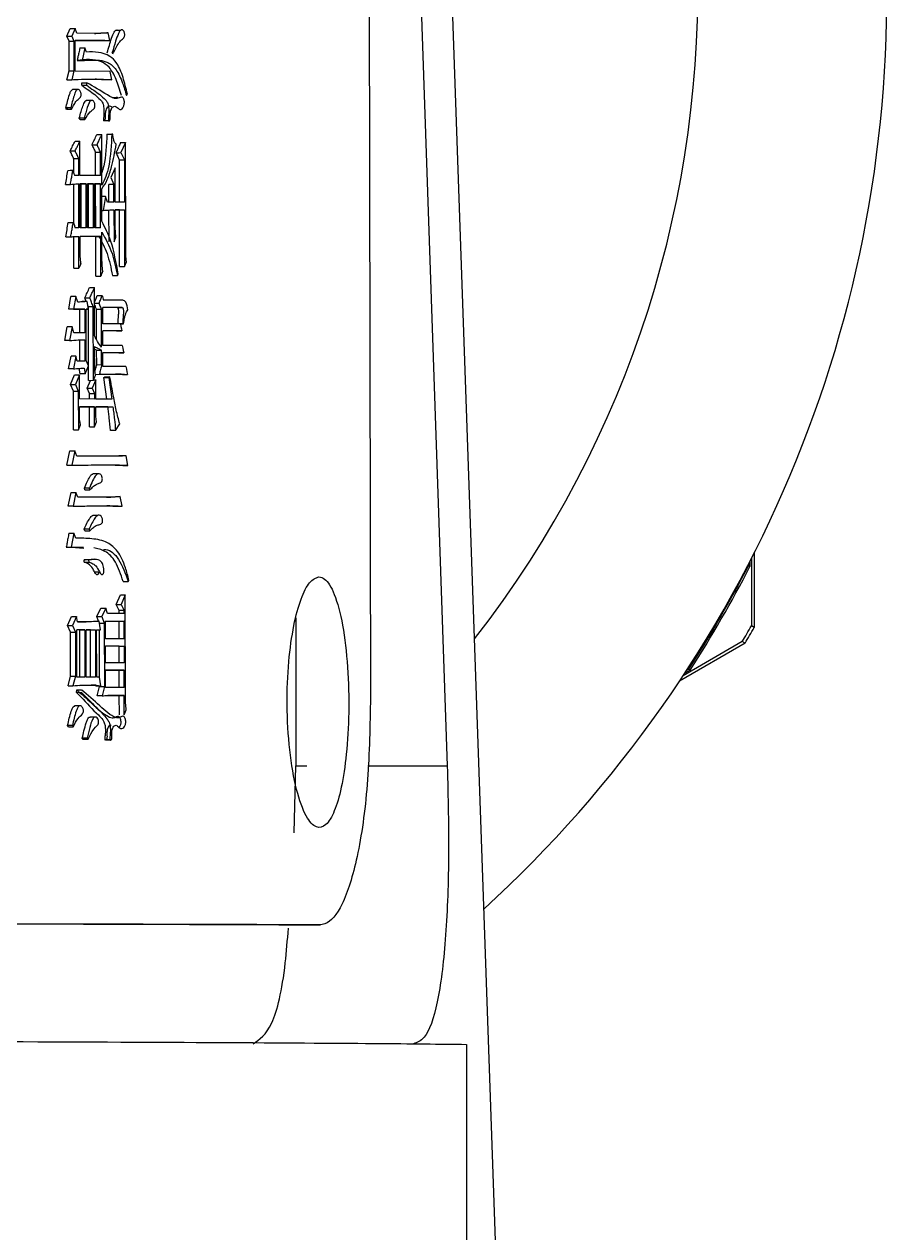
# Model space of a CAD drawing. Header units: millimetres. Extents: x 2312 to 3992, y 755 to 1943.
# Drawn here: x 2969.63 to 2985.12, y 926.36 to 948.06 of the extents above; entities that cross this region are included whole.
import ezdxf

# ---------------------------------------------------------------- set-up
doc = ezdxf.new("R2010")
doc.units = ezdxf.units.MM

msp = doc.modelspace()

# ---------------------------------------------------------------- linework, layer by layer
at = {"color": 7, "linetype": 'Continuous', "lineweight": 25}
for p, q in [((2978.146, 924.725), (2976.19, 980.725)), ((2975.784, 972.882), (2975.845, 935.882)), ((2975.959, 971.742), (2977.226, 934.742)), ((2970.395, 947.844), (2970.454, 947.984)), ((2970.432, 947.757), (2970.395, 947.844)), ((2970.543, 947.984), (2970.483, 947.844)), ((2970.483, 947.844), (2970.52, 947.757)), ((2970.57, 947.898), (2970.543, 947.984)), ((2970.959, 947.897), (2970.57, 947.898)), ((2971.163, 947.767), (2971.137, 947.908)), ((2971.356, 947.948), (2971.265, 947.948)), ((2970.433, 947.227), (2970.432, 947.757)), ((2970.52, 947.757), (2970.521, 947.227)), ((2970.543, 947.768), (2971.163, 947.767)), ((2970.544, 947.216), (2970.543, 947.768)), ((2971.074, 947.767), (2970.543, 947.768)), ((2970.716, 947.638), (2970.667, 947.411)), ((2970.748, 947.562), (2970.716, 947.638)), ((2971.074, 947.767), (2971.163, 947.767)), ((2970.578, 947.411), (2970.667, 947.411)), ((2970.392, 947.065), (2970.433, 947.227)), ((2970.433, 947.227), (2970.521, 947.227)), ((2970.521, 947.227), (2970.48, 947.065)), ((2971.173, 947.215), (2970.544, 947.216)), ((2971.2, 947.064), (2971.173, 947.215)), ((2970.66, 946.967), (2970.665, 947.01)), ((2970.66, 946.967), (2970.749, 946.967)), ((2970.665, 947.01), (2970.753, 947.011)), ((2970.749, 946.967), (2970.753, 947.011)), ((2970.585, 946.89), (2970.496, 946.89)), ((2971.463, 946.782), (2971.48, 946.804)), ((2970.463, 946.557), (2970.374, 946.557)), ((2970.388, 946.535), (2970.374, 946.556)), ((2970.409, 946.574), (2970.388, 946.535)), ((2970.388, 946.535), (2970.476, 946.535)), ((2970.832, 946.693), (2970.742, 946.693)), ((2970.705, 946.372), (2970.616, 946.372)), ((2970.63, 946.351), (2970.616, 946.372)), ((2970.63, 946.351), (2970.718, 946.351)), ((2971.139, 946.328), (2971.05, 946.328)), ((2971.068, 946.328), (2971.05, 946.328)), ((2971.157, 946.328), (2971.068, 946.328)), ((2971.139, 946.328), (2971.157, 946.328)), ((2970.629, 945.345), (2970.628, 945.961)), ((2970.846, 945.896), (2970.935, 945.896)), ((2971.021, 945.171), (2971.02, 946.08)), ((2971.112, 946.09), (2971.202, 946.09)), ((2971.219, 946.09), (2971.202, 946.09)), ((2971.447, 945.938), (2971.365, 945.755)), ((2971.45, 944.013), (2971.447, 945.938)), ((2970.453, 945.788), (2970.542, 945.789)), ((2970.909, 945.766), (2970.998, 945.766)), ((2970.91, 945.344), (2970.909, 945.766)), ((2970.999, 945.344), (2970.998, 945.766)), ((2971.365, 945.755), (2971.426, 945.625)), ((2970.518, 945.387), (2970.517, 945.648)), ((2970.606, 945.345), (2970.606, 945.648)), ((2971.26, 945.484), (2971.181, 945.311)), ((2971.261, 944.868), (2971.26, 945.484)), ((2971.338, 944.867), (2971.336, 945.624)), ((2971.426, 945.625), (2971.427, 944.867)), ((2970.606, 945.345), (2970.533, 945.345)), ((2970.999, 945.344), (2970.629, 945.345)), ((2971.181, 945.311), (2971.238, 945.182)), ((2970.367, 945.183), (2970.456, 945.183)), ((2970.519, 944.469), (2970.518, 945.19)), ((2970.608, 944.404), (2970.607, 945.194)), ((2970.738, 945.193), (2970.629, 945.193)), ((2970.631, 944.404), (2970.629, 945.193)), ((2970.65, 945.193), (2970.629, 945.193)), ((2970.65, 945.193), (2970.738, 945.193)), ((2970.651, 944.404), (2970.65, 945.193)), ((2970.74, 944.404), (2970.738, 945.193)), ((2970.869, 945.193), (2970.761, 945.193)), ((2970.762, 944.404), (2970.761, 945.193)), ((2970.78, 945.193), (2970.761, 945.193)), ((2970.78, 945.193), (2970.869, 945.193)), ((2970.782, 944.404), (2970.78, 945.193)), ((2970.871, 944.403), (2970.869, 945.193)), ((2970.999, 945.193), (2970.892, 945.193)), ((2970.893, 944.403), (2970.892, 945.193)), ((2970.91, 945.193), (2970.892, 945.193)), ((2970.91, 945.193), (2970.999, 945.193)), ((2970.911, 944.403), (2970.91, 945.193)), ((2971, 944.403), (2970.999, 945.193)), ((2971.022, 944.522), (2971.021, 945.106)), ((2971.238, 945.182), (2971.149, 945.181)), ((2971.15, 944.868), (2971.149, 945.181)), ((2971.239, 944.868), (2971.238, 945.182)), ((2971.088, 944.965), (2971.022, 944.965)), ((2971.088, 944.965), (2971.044, 944.717)), ((2971.124, 944.868), (2971.088, 944.965)), ((2971.239, 944.868), (2971.124, 944.868)), ((2971.427, 944.867), (2971.261, 944.868)), ((2971.022, 944.717), (2971.044, 944.717)), ((2971.151, 944.154), (2971.15, 944.727)), ((2971.239, 944.727), (2971.24, 944.154)), ((2971.261, 944.727), (2971.427, 944.727)), ((2971.262, 944.457), (2971.261, 944.727)), ((2971.338, 944.727), (2971.261, 944.727)), ((2971.338, 944.727), (2971.427, 944.727)), ((2971.339, 943.71), (2971.338, 944.727)), ((2971.427, 944.727), (2971.429, 943.71)), ((2970.608, 944.404), (2970.544, 944.404)), ((2970.74, 944.404), (2970.631, 944.404)), ((2970.871, 944.403), (2970.762, 944.404)), ((2971, 944.403), (2970.893, 944.403)), ((2970.521, 943.679), (2970.52, 944.248)), ((2970.609, 943.679), (2970.608, 944.252)), ((2971.001, 944.252), (2970.631, 944.252)), ((2970.632, 943.982), (2970.631, 944.252)), ((2970.912, 944.251), (2970.631, 944.252)), ((2970.912, 944.251), (2971.001, 944.252)), ((2970.913, 943.538), (2970.912, 944.251)), ((2971.002, 943.538), (2971.001, 944.252)), ((2971.024, 943.841), (2971.023, 944.327)), ((2971.24, 944.154), (2971.275, 944.24)), ((2971.339, 943.71), (2971.429, 943.71)), ((2971.429, 943.71), (2971.464, 943.796)), ((2970.521, 943.679), (2970.609, 943.679)), ((2970.913, 943.538), (2971.002, 943.538)), ((2970.892, 942.467), (2970.89, 943.332)), ((2970.426, 942.943), (2970.467, 943.171)), ((2970.555, 943.171), (2970.515, 942.944)), ((2970.592, 943.073), (2970.555, 943.171)), ((2970.756, 943.084), (2970.667, 943.084)), ((2970.716, 943.148), (2970.805, 943.149)), ((2970.742, 943.084), (2970.716, 943.148)), ((2970.783, 942.943), (2970.756, 943.084)), ((2971.4, 943.104), (2971.052, 943.105)), ((2970.515, 942.944), (2970.426, 942.943)), ((2970.626, 942.943), (2970.426, 942.943)), ((2970.515, 942.944), (2970.715, 942.943)), ((2970.715, 942.943), (2970.626, 942.943)), ((2970.627, 942.521), (2970.626, 942.943)), ((2970.715, 942.943), (2970.716, 942.521)), ((2970.738, 942.943), (2970.783, 942.943)), ((2970.739, 942.024), (2970.738, 942.943)), ((2970.783, 942.943), (2970.738, 942.943)), ((2970.78, 942.986), (2970.77, 943.012)), ((2970.868, 942.986), (2970.78, 942.986)), ((2970.78, 942.96), (2970.78, 942.986)), ((2970.782, 941.666), (2970.78, 942.943)), ((2970.871, 941.667), (2970.868, 942.986)), ((2970.891, 943.051), (2970.971, 943.051)), ((2970.928, 942.394), (2970.927, 942.943)), ((2971.017, 942.261), (2971.016, 942.943)), ((2971.387, 942.975), (2971.038, 942.975)), ((2971.039, 942.683), (2971.038, 942.975)), ((2971.297, 942.974), (2971.038, 942.975)), ((2970.354, 942.381), (2970.399, 942.63)), ((2970.488, 942.63), (2970.442, 942.381)), ((2970.52, 942.522), (2970.488, 942.63)), ((2971.357, 942.683), (2971.039, 942.683)), ((2971.396, 942.682), (2971.357, 942.682)), ((2971.357, 942.682), (2971.413, 942.682)), ((2971.396, 942.682), (2971.413, 942.682)), ((2970.716, 942.521), (2970.52, 942.522)), ((2971.379, 942.553), (2971.039, 942.553)), ((2971.04, 942.294), (2971.039, 942.553)), ((2971.289, 942.552), (2971.039, 942.553)), ((2971.289, 942.552), (2971.379, 942.553)), ((2970.442, 942.381), (2970.354, 942.381)), ((2970.628, 942.013), (2970.627, 942.391)), ((2970.716, 942.392), (2970.717, 942.013)), ((2970.893, 941.85), (2970.892, 942.272)), ((2970.928, 942.207), (2970.892, 942.226)), ((2970.928, 942.207), (2971.017, 942.207)), ((2970.929, 941.947), (2970.928, 942.207)), ((2971.018, 941.948), (2971.017, 942.207)), ((2971.388, 942.293), (2971.04, 942.294)), ((2970.423, 941.873), (2970.469, 942.1)), ((2970.557, 942.1), (2970.512, 941.873)), ((2970.576, 942.013), (2970.557, 942.1)), ((2970.717, 942.013), (2970.576, 942.013)), ((2970.78, 941.926), (2970.739, 942.024)), ((2971.414, 942.163), (2971.04, 942.164)), ((2971.04, 941.915), (2971.04, 942.164)), ((2971.325, 942.163), (2971.04, 942.163)), ((2971.325, 942.163), (2971.414, 942.163)), ((2970.512, 941.873), (2970.423, 941.873)), ((2970.46, 941.591), (2970.533, 941.764)), ((2970.622, 941.764), (2970.549, 941.591)), ((2970.633, 941.786), (2970.615, 941.883)), ((2970.622, 941.332), (2970.622, 941.764)), ((2970.703, 941.883), (2970.722, 941.786)), ((2970.722, 941.786), (2970.78, 941.926)), ((2970.903, 941.774), (2970.978, 941.775)), ((2970.929, 941.947), (2971.018, 941.948)), ((2971.454, 941.914), (2971.04, 941.915)), ((2971.099, 941.778), (2971.268, 941.777)), ((2971.39, 941.773), (2971.48, 941.774)), ((2970.511, 941.472), (2970.46, 941.591)), ((2970.549, 941.591), (2970.599, 941.472)), ((2970.76, 941.526), (2970.818, 941.666)), ((2970.782, 941.666), (2970.871, 941.667)), ((2970.911, 941.677), (2970.848, 941.526)), ((2970.875, 941.677), (2970.911, 941.677)), ((2970.912, 941.331), (2970.911, 941.677)), ((2971.058, 941.72), (2971.076, 941.731)), ((2971.058, 941.72), (2971.147, 941.72)), ((2971.111, 941.33), (2971.058, 941.72)), ((2971.076, 941.731), (2971.165, 941.731)), ((2971.165, 941.731), (2971.147, 941.72)), ((2971.147, 941.72), (2971.201, 941.331)), ((2970.512, 940.78), (2970.511, 941.472)), ((2970.599, 941.472), (2970.6, 940.78)), ((2970.889, 941.331), (2970.622, 941.332)), ((2970.8, 941.428), (2970.76, 941.526)), ((2970.8, 941.331), (2970.8, 941.428)), ((2970.848, 941.526), (2970.889, 941.429)), ((2970.889, 941.429), (2970.889, 941.331)), ((2971.201, 941.331), (2970.912, 941.331)), ((2970.623, 941.191), (2970.889, 941.191)), ((2970.623, 940.964), (2970.623, 941.191)), ((2970.801, 941.19), (2970.623, 941.191)), ((2970.889, 941.191), (2970.801, 941.19)), ((2970.801, 940.833), (2970.801, 941.19)), ((2970.89, 940.834), (2970.889, 941.191)), ((2970.912, 941.191), (2971.219, 941.19)), ((2970.912, 941.017), (2970.912, 941.191)), ((2971.129, 941.19), (2970.912, 941.19)), ((2971.129, 941.19), (2971.219, 941.19)), ((2970.89, 940.834), (2970.926, 940.92)), ((2971.268, 940.768), (2971.342, 940.886)), ((2970.512, 940.78), (2970.6, 940.78)), ((2970.6, 940.78), (2970.637, 940.867)), ((2970.801, 940.833), (2970.89, 940.834)), ((2971.268, 940.768), (2971.178, 940.768)), ((2970.394, 940.142), (2970.449, 940.401)), ((2970.537, 940.402), (2970.483, 940.142)), ((2970.574, 940.304), (2970.537, 940.402)), ((2971.277, 940.303), (2970.574, 940.304)), ((2971.461, 940.313), (2971.371, 940.313)), ((2971.487, 940.14), (2971.461, 940.313)), ((2971.398, 940.14), (2971.487, 940.14)), ((2970.95, 939.986), (2970.86, 939.985)), ((2970.418, 939.406), (2970.468, 939.655)), ((2970.557, 939.655), (2970.507, 939.406)), ((2970.593, 939.569), (2970.557, 939.655)), ((2970.797, 939.73), (2970.709, 939.73)), ((2970.718, 939.698), (2970.709, 939.73)), ((2970.718, 939.698), (2970.806, 939.698)), ((2970.806, 939.698), (2970.797, 939.73)), ((2970.507, 939.406), (2970.418, 939.406)), ((2971.177, 939.567), (2970.593, 939.569)), ((2971.294, 939.405), (2971.384, 939.405)), ((2971.384, 939.405), (2971.353, 939.578)), ((2970.951, 939.242), (2970.861, 939.242)), ((2970.794, 938.995), (2970.705, 938.995)), ((2970.719, 938.962), (2970.705, 938.995)), ((2970.517, 938.92), (2970.471, 938.671)), ((2970.554, 938.833), (2970.517, 938.92)), ((2970.383, 938.671), (2970.471, 938.671)), ((2970.695, 938.662), (2970.383, 938.671)), ((2970.471, 938.671), (2970.701, 938.655)), ((2982.738, 938.564), (2982.738, 937.228)), ((2970.702, 938.4), (2970.702, 938.443)), ((2970.79, 938.443), (2970.702, 938.443)), ((2970.702, 938.4), (2970.791, 938.4)), ((2970.791, 938.4), (2970.79, 938.443)), ((2970.85, 938.45), (2970.829, 938.45)), ((2970.919, 938.45), (2970.879, 938.45)), ((2982.637, 938.367), (2982.637, 938.338)), ((2982.662, 938.323), (2982.637, 938.338)), ((2982.662, 938.416), (2982.662, 938.323)), ((2982.687, 938.465), (2982.687, 937.258)), ((2970.891, 938.226), (2970.981, 938.226)), ((2971.495, 938.052), (2971.508, 938.074)), ((2971.405, 938.052), (2971.495, 938.052)), ((2971.28, 937.641), (2971.354, 937.814)), ((2971.332, 937.533), (2971.28, 937.641)), ((2971.443, 937.815), (2971.369, 937.642)), ((2971.369, 937.642), (2971.422, 937.533)), ((2971.446, 935.965), (2971.443, 937.815)), ((2970.404, 937.264), (2970.477, 937.427)), ((2970.565, 937.427), (2970.492, 937.265)), ((2970.583, 937.329), (2970.565, 937.427)), ((2970.932, 937.426), (2971.003, 937.577)), ((2970.964, 937.339), (2970.932, 937.426)), ((2971.092, 937.577), (2971.021, 937.426)), ((2971.021, 937.426), (2971.066, 937.307)), ((2971.123, 937.48), (2971.092, 937.577)), ((2971.422, 937.479), (2971.123, 937.48)), ((2971.422, 937.533), (2971.332, 937.533)), ((2971.333, 937.479), (2971.332, 937.533)), ((2971.422, 937.479), (2971.422, 937.533)), ((2970.459, 937.145), (2970.404, 937.264)), ((2970.492, 937.265), (2970.547, 937.146)), ((2970.995, 937.188), (2970.972, 937.34)), ((2971.066, 937.307), (2971.068, 936.171)), ((2971.088, 937.339), (2971.422, 937.339)), ((2971.088, 937.026), (2971.088, 937.339)), ((2971.333, 937.338), (2971.088, 937.339)), ((2971.422, 937.339), (2971.333, 937.338)), ((2971.333, 937.025), (2971.333, 937.338)), ((2971.423, 937.025), (2971.422, 937.339)), ((2974.508, 937.399), (2974.508, 934.741)), ((2982.738, 937.228), (2982.687, 937.258)), ((2970.46, 936.356), (2970.459, 937.145)), ((2970.547, 937.146), (2970.549, 936.356)), ((2970.716, 937.189), (2970.57, 937.189)), ((2970.571, 936.334), (2970.57, 937.189)), ((2970.627, 937.188), (2970.57, 937.188)), ((2970.627, 937.188), (2970.716, 937.189)), ((2970.628, 936.334), (2970.627, 937.188)), ((2970.716, 937.189), (2970.717, 936.334)), ((2970.738, 937.189), (2970.905, 937.188)), ((2970.74, 936.334), (2970.738, 937.189)), ((2970.816, 937.188), (2970.738, 937.188)), ((2970.816, 937.188), (2970.905, 937.188)), ((2970.818, 936.333), (2970.816, 937.188)), ((2970.905, 937.188), (2970.907, 936.334)), ((2970.928, 937.188), (2970.995, 937.188)), ((2970.929, 936.334), (2970.928, 937.188)), ((2970.928, 937.188), (2970.995, 937.188)), ((2970.978, 936.333), (2970.977, 937.188)), ((2971.423, 937.025), (2971.088, 937.026)), ((2971.089, 936.896), (2971.423, 936.895)), ((2971.089, 936.593), (2971.089, 936.896)), ((2971.334, 936.895), (2971.089, 936.895)), ((2971.334, 936.895), (2971.423, 936.895)), ((2971.334, 936.592), (2971.334, 936.895)), ((2971.423, 936.895), (2971.424, 936.592)), ((2982.574, 936.944), (2981.396, 936.264)), ((2982.523, 936.974), (2981.46, 936.36)), ((2982.574, 936.944), (2982.523, 936.974)), ((2971.424, 936.592), (2971.089, 936.593)), ((2970.415, 936.183), (2970.46, 936.356)), ((2970.46, 936.356), (2970.549, 936.356)), ((2970.549, 936.356), (2970.503, 936.183)), ((2970.717, 936.334), (2970.571, 936.334)), ((2970.907, 936.334), (2970.74, 936.334)), ((2970.978, 936.334), (2970.929, 936.334)), ((2971.005, 936.182), (2970.978, 936.334)), ((2971.089, 936.463), (2971.424, 936.462)), ((2971.09, 936.149), (2971.089, 936.463)), ((2971.334, 936.462), (2971.089, 936.463)), ((2971.424, 936.462), (2971.334, 936.462)), ((2971.335, 936.149), (2971.334, 936.462)), ((2971.424, 936.149), (2971.424, 936.462)), ((2981.589, 936.464), (2981.491, 936.408)), ((2981.564, 936.479), (2981.522, 936.455)), ((2981.589, 936.464), (2981.564, 936.479)), ((2970.92, 936.193), (2970.831, 936.193)), ((2970.916, 936.182), (2971.005, 936.182)), ((2970.92, 936.193), (2971.005, 936.182)), ((2970.939, 935.998), (2970.979, 936.171)), ((2970.979, 936.171), (2970.979, 936.182)), ((2970.979, 936.171), (2971.068, 936.171)), ((2971.068, 936.171), (2971.028, 935.998)), ((2971.424, 936.149), (2971.09, 936.149)), ((2970.565, 936.063), (2970.57, 936.107)), ((2970.565, 936.063), (2970.654, 936.064)), ((2970.57, 936.107), (2970.658, 936.107)), ((2971.028, 935.998), (2970.939, 935.998)), ((2971.335, 936.008), (2971.127, 936.008)), ((2971.135, 936.009), (2971.425, 936.008)), ((2971.425, 936.008), (2971.335, 936.008)), ((2971.336, 935.662), (2971.335, 936.008)), ((2971.425, 935.662), (2971.425, 936.008)), ((2970.621, 935.82), (2970.532, 935.82)), ((2971.425, 935.662), (2971.46, 935.748)), ((2970.495, 935.469), (2970.407, 935.469)), ((2970.42, 935.447), (2970.407, 935.469)), ((2970.899, 935.62), (2970.809, 935.62)), ((2970.42, 935.447), (2970.509, 935.447)), ((2970.76, 935.241), (2970.671, 935.241)), ((2970.685, 935.219), (2970.671, 935.241)), ((2970.685, 935.22), (2970.773, 935.22)), ((2971.167, 935.208), (2971.078, 935.208)), ((2971.095, 935.208), (2971.185, 935.208)), ((2974.478, 933.542), (2974.508, 934.741)), ((2974.508, 934.741), (2974.703, 934.741)), ((2975.8, 934.742), (2977.226, 934.742)), ((2974.271, 931.885), (2974.945, 931.887)), ((2977.572, 929.742), (2977.572, 924.742))]:
    msp.add_line(p, q, dxfattribs=at)
at = {"color": 7, "linetype": 'Continuous', "lineweight": 25, "flags": 128}
for points in [[(2970.395, 947.844), (2970.445, 947.844), (2970.483, 947.844)], [(2970.454, 947.984), (2970.504, 947.984), (2970.543, 947.984)], [(2971.047, 947.907), (2971.097, 947.908), (2971.137, 947.908)], [(2970.432, 947.757), (2970.481, 947.757), (2970.52, 947.757)], [(2970.628, 947.638), (2970.677, 947.638), (2970.716, 947.638)], [(2971.221, 947.529), (2971.215, 947.54), (2971.208, 947.551)], [(2970.392, 947.065), (2970.441, 947.065), (2970.48, 947.065)], [(2971.2, 947.064), (2971.15, 947.064), (2971.111, 947.064)], [(2970.476, 946.535), (2970.47, 946.546), (2970.463, 946.557)], [(2970.718, 946.351), (2970.712, 946.362), (2970.705, 946.372)], [(2970.54, 945.961), (2970.589, 945.961), (2970.628, 945.961)], [(2970.931, 946.08), (2970.981, 946.08), (2971.02, 946.08)], [(2971.357, 945.938), (2971.408, 945.938), (2971.447, 945.938)], [(2971.275, 945.754), (2971.325, 945.754), (2971.365, 945.755)], [(2970.517, 945.648), (2970.567, 945.648), (2970.606, 945.648)], [(2971.336, 945.624), (2971.386, 945.625), (2971.426, 945.625)], [(2970.501, 945.432), (2970.452, 945.432), (2970.413, 945.431)], [(2970.419, 944.501), (2970.468, 944.501), (2970.507, 944.501)], [(2970.374, 944.242), (2970.423, 944.242), (2970.462, 944.242)], [(2971.213, 943.548), (2971.246, 943.548), (2971.274, 943.548), (2971.303, 943.548)], [(2971.303, 943.548), (2971.309, 943.559), (2971.316, 943.57)], [(2970.801, 943.332), (2970.851, 943.332), (2970.89, 943.332)], [(2970.555, 943.171), (2970.506, 943.171), (2970.467, 943.171)], [(2970.94, 943.191), (2970.99, 943.191), (2971.029, 943.192)], [(2971.029, 943.192), (2971.035, 943.17), (2971.04, 943.148), (2971.046, 943.127), (2971.052, 943.105)], [(2970.927, 942.943), (2970.977, 942.943), (2971.016, 942.943)], [(2971.297, 942.974), (2971.342, 942.974), (2971.387, 942.975)], [(2970.488, 942.63), (2970.438, 942.63), (2970.399, 942.63)], [(2971.357, 942.683), (2971.365, 942.636), (2971.372, 942.594), (2971.379, 942.553)], [(2971.388, 942.293), (2971.397, 942.247), (2971.406, 942.205), (2971.414, 942.163)], [(2970.557, 942.1), (2970.508, 942.1), (2970.469, 942.1)], [(2970.533, 941.764), (2970.583, 941.764), (2970.622, 941.764)], [(2970.722, 941.786), (2970.672, 941.786), (2970.633, 941.786)], [(2970.906, 941.753), (2970.9, 941.802), (2970.893, 941.85)], [(2971.454, 941.914), (2971.462, 941.868), (2971.471, 941.821), (2971.48, 941.774)], [(2970.46, 941.591), (2970.51, 941.591), (2970.549, 941.591)], [(2970.511, 941.472), (2970.56, 941.472), (2970.599, 941.472)], [(2970.76, 941.526), (2970.809, 941.526), (2970.848, 941.526)], [(2970.8, 941.428), (2970.85, 941.428), (2970.889, 941.429)], [(2970.637, 940.867), (2970.63, 940.915), (2970.623, 940.964)], [(2970.926, 940.92), (2970.919, 940.969), (2970.912, 941.017)], [(2970.449, 940.401), (2970.498, 940.401), (2970.537, 940.402)], [(2970.394, 940.142), (2970.444, 940.142), (2970.483, 940.142)], [(2970.468, 939.655), (2970.518, 939.655), (2970.557, 939.655)], [(2971.264, 939.578), (2971.314, 939.578), (2971.353, 939.578)], [(2970.719, 938.962), (2970.758, 938.962), (2970.783, 938.962), (2970.808, 938.962)], [(2970.808, 938.962), (2970.804, 938.971), (2970.799, 938.983), (2970.794, 938.995)], [(2970.428, 938.919), (2970.478, 938.92), (2970.517, 938.92)], [(2971.28, 937.641), (2971.33, 937.642), (2971.369, 937.642)], [(2971.354, 937.814), (2971.404, 937.814), (2971.443, 937.815)], [(2970.477, 937.427), (2970.526, 937.427), (2970.565, 937.427)], [(2970.932, 937.426), (2970.982, 937.426), (2971.021, 937.426)], [(2971.003, 937.577), (2971.053, 937.577), (2971.092, 937.577)], [(2970.404, 937.264), (2970.453, 937.265), (2970.492, 937.265)], [(2970.883, 937.339), (2970.933, 937.339), (2970.972, 937.34)], [(2970.977, 937.307), (2971.027, 937.307), (2971.066, 937.307)], [(2970.459, 937.145), (2970.508, 937.145), (2970.547, 937.146)], [(2970.415, 936.183), (2970.464, 936.183), (2970.503, 936.183)], [(2970.509, 935.447), (2970.505, 935.453), (2970.5, 935.461), (2970.495, 935.469)], [(2970.773, 935.22), (2970.766, 935.231), (2970.76, 935.241)]]:
    msp.add_lwpolyline(points, dxfattribs=at)
at = {"color": 7, "linetype": 'Continuous', "lineweight": 25}
for centre, radius, start, end in [((2962.95, 948.562), 22.17, 312.3514, 51.6483), ((2962.722, 948.698), 19.004, 322.0923, 41.9074), ((2962.637, 948.646), 22.5, 327.2661, 332.7339), ((2962.662, 948.631), 22.5, 327.2661, 332.7339), ((2962.687, 948.616), 23, 329.5918, 330.4081), ((2962.737, 948.586), 23, 329.5918, 330.4081)]:
    msp.add_arc(centre, radius, start, end, dxfattribs=at)
for points, knots in [([(2970.89, 947.897), (2970.898, 947.897), (2970.922, 947.898), (2970.975, 947.9), (2971.019, 947.904), (2971.047, 947.907)], [0, 0, 0, 0, 0.16291, 0.451675, 1, 1, 1, 1]), ([(2971.137, 947.908), (2971.121, 947.906), (2971.091, 947.903), (2971.032, 947.898), (2970.988, 947.898), (2970.959, 947.897)], [0, 0, 0, 0, 0.2587287, 0.5174633, 1, 1, 1, 1]), ([(2971.119, 947.55), (2971.131, 947.593), (2971.169, 947.722), (2971.212, 947.876), (2971.267, 947.953), (2971.293, 947.963), (2971.309, 947.953), (2971.316, 947.948)], [0, 0, 0, 0, 0.242507, 0.729713, 0.826836, 0.924876, 1, 1, 1, 1]), ([(2971.221, 947.529), (2971.238, 947.564), (2971.288, 947.671), (2971.358, 947.772), (2971.418, 947.815), (2971.43, 947.845), (2971.433, 947.863), (2971.432, 947.884), (2971.429, 947.907), (2971.421, 947.93), (2971.408, 947.949), (2971.391, 947.96), (2971.369, 947.96), (2971.343, 947.94), (2971.308, 947.872), (2971.262, 947.738), (2971.228, 947.619), (2971.208, 947.551)], [0, 0, 0, 0, 0.115426, 0.348555, 0.412099, 0.425321, 0.438687, 0.453029, 0.472544, 0.492548, 0.515348, 0.548273, 0.582424, 0.623383, 0.682551, 0.816351, 1, 1, 1, 1]), ([(2970.628, 947.638), (2970.621, 947.608), (2970.609, 947.555), (2970.593, 947.479), (2970.583, 947.434), (2970.578, 947.411)], [0, 0, 0, 0, 0.397906, 0.698986, 1, 1, 1, 1]), ([(2971.373, 946.782), (2971.344, 946.881), (2971.285, 947.081), (2971.161, 947.303), (2970.921, 947.448), (2970.725, 947.427), (2970.578, 947.411)], [0, 0, 0, 0, 0.179295, 0.360836, 0.520025, 1, 1, 1, 1]), ([(2970.667, 947.411), (2970.721, 947.413), (2970.877, 947.418), (2971.086, 947.422), (2971.283, 947.265), (2971.389, 947.031), (2971.441, 946.858), (2971.463, 946.782)], [0, 0, 0, 0, 0.178225, 0.509524, 0.685628, 0.86265, 1, 1, 1, 1]), ([(2971.48, 946.804), (2971.456, 946.906), (2971.407, 947.112), (2971.304, 947.372), (2971.08, 947.57), (2970.89, 947.566), (2970.748, 947.562)], [0, 0, 0, 0, 0.180959, 0.363242, 0.524232, 1, 1, 1, 1]), ([(2970.48, 947.065), (2970.52, 947.067), (2970.639, 947.073), (2970.881, 947.079), (2971.079, 947.069), (2971.2, 947.064)], [0, 0, 0, 0, 0.1629699, 0.4889248, 1, 1, 1, 1]), ([(2970.66, 946.967), (2970.703, 946.936), (2970.816, 946.854), (2970.941, 946.767), (2971.026, 946.671), (2971.046, 946.625), (2971.057, 946.565), (2971.058, 946.463), (2971.053, 946.381), (2971.05, 946.328)], [0, 0, 0, 0, 0.239282, 0.640539, 0.710549, 0.75276, 0.795241, 0.867233, 1, 1, 1, 1]), ([(2970.749, 946.967), (2970.791, 946.936), (2970.906, 946.853), (2971.033, 946.767), (2971.118, 946.667), (2971.137, 946.618), (2971.148, 946.547), (2971.145, 946.449), (2971.141, 946.369), (2971.139, 946.328)], [0, 0, 0, 0, 0.239125, 0.645779, 0.717633, 0.759609, 0.801685, 0.898672, 1, 1, 1, 1]), ([(2971.157, 946.328), (2971.158, 946.329), (2971.161, 946.33), (2971.164, 946.336), (2971.168, 946.349), (2971.17, 946.37), (2971.171, 946.416), (2971.172, 946.471), (2971.185, 946.527), (2971.202, 946.561), (2971.226, 946.584), (2971.26, 946.592), (2971.298, 946.571), (2971.329, 946.538), (2971.356, 946.524), (2971.379, 946.532), (2971.4, 946.56), (2971.417, 946.596), (2971.425, 946.637), (2971.427, 946.668), (2971.423, 946.697), (2971.416, 946.72), (2971.405, 946.738), (2971.39, 946.751), (2971.352, 946.753), (2971.263, 946.7), (2971.054, 946.838), (2970.876, 946.94), (2970.753, 947.011)], [0, 0, 0, 0, 0.003563, 0.007141, 0.011667, 0.022281, 0.03379, 0.068952, 0.089643, 0.110397, 0.130498, 0.162022, 0.201668, 0.236438, 0.259111, 0.277, 0.29888, 0.327265, 0.340596, 0.354041, 0.36589, 0.376926, 0.38899, 0.402934, 0.419058, 0.496673, 0.653151, 1, 1, 1, 1]), ([(2971.111, 947.064), (2971.071, 947.066), (2971.002, 947.07), (2970.933, 947.072), (2970.904, 947.073)], [0, 0, 0, 0, 0.584485, 1, 1, 1, 1]), ([(2970.374, 946.557), (2970.384, 946.595), (2970.404, 946.678), (2970.432, 946.777), (2970.458, 946.848), (2970.477, 946.88), (2970.491, 946.886), (2970.496, 946.889)], [0, 0, 0, 0, 0.300276, 0.642753, 0.799991, 0.914438, 1, 1, 1, 1]), ([(2970.476, 946.535), (2970.492, 946.564), (2970.52, 946.62), (2970.568, 946.689), (2970.608, 946.724), (2970.634, 946.745), (2970.643, 946.761), (2970.648, 946.778), (2970.65, 946.797), (2970.649, 946.817), (2970.644, 946.84), (2970.632, 946.864), (2970.615, 946.883), (2970.594, 946.894), (2970.574, 946.887), (2970.546, 946.854), (2970.52, 946.774), (2970.49, 946.67), (2970.472, 946.595), (2970.463, 946.557)], [0, 0, 0, 0, 0.120486, 0.230167, 0.339822, 0.3746, 0.39298, 0.411575, 0.427591, 0.446557, 0.467304, 0.493911, 0.54294, 0.579845, 0.617018, 0.661528, 0.765545, 0.882402, 1, 1, 1, 1]), ([(2971.205, 946.747), (2971.228, 946.746), (2971.258, 946.743), (2971.294, 946.753), (2971.309, 946.746), (2971.314, 946.737), (2971.315, 946.735)], [0, 0, 0, 0, 0.603848, 0.812397, 0.970324, 1, 1, 1, 1]), ([(2970.616, 946.372), (2970.627, 946.413), (2970.647, 946.489), (2970.68, 946.593), (2970.709, 946.667), (2970.734, 946.692), (2970.742, 946.692), (2970.743, 946.692)], [0, 0, 0, 0, 0.325739, 0.60211, 0.880028, 0.992959, 1, 1, 1, 1]), ([(2970.718, 946.351), (2970.749, 946.402), (2970.795, 946.479), (2970.855, 946.522), (2970.881, 946.545), (2970.892, 946.563), (2970.897, 946.584), (2970.898, 946.606), (2970.897, 946.629), (2970.891, 946.652), (2970.878, 946.675), (2970.857, 946.694), (2970.833, 946.696), (2970.81, 946.681), (2970.772, 946.614), (2970.739, 946.503), (2970.714, 946.406), (2970.705, 946.372)], [0, 0, 0, 0, 0.226354, 0.339207, 0.374159, 0.395068, 0.416135, 0.435555, 0.456987, 0.476773, 0.506217, 0.555773, 0.604136, 0.646938, 0.693733, 0.894301, 1, 1, 1, 1]), ([(2971.202, 946.569), (2971.196, 946.575), (2971.179, 946.589), (2971.149, 946.589), (2971.12, 946.572), (2971.099, 946.536), (2971.086, 946.489), (2971.082, 946.44), (2971.082, 946.399), (2971.081, 946.372), (2971.079, 946.353), (2971.076, 946.34), (2971.073, 946.332), (2971.07, 946.329), (2971.068, 946.328), (2971.068, 946.328)], [0, 0, 0, 0, 0.099591, 0.255685, 0.412771, 0.517211, 0.621797, 0.755091, 0.830744, 0.880027, 0.930492, 0.953262, 0.972593, 0.992041, 1, 1, 1, 1]), ([(2970.453, 945.788), (2970.468, 945.817), (2970.497, 945.875), (2970.525, 945.932), (2970.54, 945.961)], [0, 0, 0, 0, 0.5, 1, 1, 1, 1]), ([(2970.542, 945.789), (2970.553, 945.811), (2970.573, 945.851), (2970.602, 945.909), (2970.619, 945.944), (2970.628, 945.961)], [0, 0, 0, 0, 0.393554, 0.696777, 1, 1, 1, 1]), ([(2970.846, 945.896), (2970.86, 945.926), (2970.889, 945.988), (2970.917, 946.049), (2970.931, 946.08)], [0, 0, 0, 0, 0.5, 1, 1, 1, 1]), ([(2970.909, 945.766), (2970.899, 945.788), (2970.878, 945.831), (2970.857, 945.874), (2970.846, 945.896)], [0, 0, 0, 0, 0.5, 1, 1, 1, 1]), ([(2970.935, 945.896), (2970.946, 945.919), (2970.966, 945.962), (2970.994, 946.023), (2971.011, 946.061), (2971.02, 946.08)], [0, 0, 0, 0, 0.382288, 0.691144, 1, 1, 1, 1]), ([(2970.998, 945.766), (2970.993, 945.778), (2970.981, 945.801), (2970.961, 945.844), (2970.945, 945.876), (2970.935, 945.896)], [0, 0, 0, 0, 0.264853, 0.529705, 1, 1, 1, 1]), ([(2971.202, 946.09), (2971.191, 945.894), (2971.176, 945.622), (2971.097, 945.318), (2971.046, 945.22), (2971.021, 945.171)], [0, 0, 0, 0, 0.568218, 0.786771, 1, 1, 1, 1]), ([(2971.112, 946.09), (2971.104, 945.89), (2971.093, 945.639), (2971.033, 945.432), (2971.021, 945.39)], [0, 0, 0, 0, 0.796972, 1, 1, 1, 1]), ([(2971.021, 945.106), (2971.056, 945.158), (2971.126, 945.262), (2971.212, 945.544), (2971.255, 945.768), (2971.281, 945.906)], [0, 0, 0, 0, 0.271719, 0.55196, 1, 1, 1, 1]), ([(2971.281, 945.906), (2971.272, 945.914), (2971.253, 945.93), (2971.228, 945.994), (2971.223, 946.054), (2971.219, 946.09)], [0, 0, 0, 0, 0.268716, 0.54683, 1, 1, 1, 1]), ([(2971.357, 945.938), (2971.347, 945.915), (2971.328, 945.872), (2971.301, 945.811), (2971.284, 945.773), (2971.275, 945.754)], [0, 0, 0, 0, 0.3825392, 0.6912694, 1, 1, 1, 1]), ([(2970.517, 945.648), (2970.507, 945.671), (2970.485, 945.718), (2970.464, 945.765), (2970.453, 945.788)], [0, 0, 0, 0, 0.5, 1, 1, 1, 1]), ([(2970.606, 945.648), (2970.601, 945.66), (2970.59, 945.684), (2970.568, 945.731), (2970.552, 945.766), (2970.542, 945.789)], [0, 0, 0, 0, 0.254609, 0.509219, 1, 1, 1, 1]), ([(2971.275, 945.754), (2971.28, 945.743), (2971.291, 945.72), (2971.312, 945.677), (2971.327, 945.645), (2971.336, 945.624)], [0, 0, 0, 0, 0.265034, 0.530069, 1, 1, 1, 1]), ([(2970.367, 945.183), (2970.375, 945.224), (2970.39, 945.307), (2970.405, 945.39), (2970.413, 945.431)], [0, 0, 0, 0, 0.5000005, 1, 1, 1, 1]), ([(2970.456, 945.183), (2970.461, 945.214), (2970.472, 945.271), (2970.487, 945.354), (2970.496, 945.406), (2970.501, 945.432)], [0, 0, 0, 0, 0.374011, 0.687005, 1, 1, 1, 1]), ([(2970.501, 945.432), (2970.504, 945.424), (2970.509, 945.41), (2970.517, 945.388), (2970.525, 945.367), (2970.531, 945.352), (2970.533, 945.345)], [0, 0, 0, 0, 0.25, 0.5, 0.75, 1, 1, 1, 1]), ([(2970.456, 945.183), (2970.472, 945.185), (2970.505, 945.19), (2970.555, 945.193), (2970.59, 945.193), (2970.607, 945.194)], [0, 0, 0, 0, 0.314477, 0.657155, 1, 1, 1, 1]), ([(2971.044, 944.717), (2971.077, 944.72), (2971.125, 944.725), (2971.19, 944.727), (2971.223, 944.727), (2971.239, 944.727)], [0, 0, 0, 0, 0.494848, 0.747411, 1, 1, 1, 1]), ([(2970.374, 944.242), (2970.381, 944.285), (2970.396, 944.371), (2970.411, 944.458), (2970.419, 944.501)], [0, 0, 0, 0, 0.5, 1, 1, 1, 1]), ([(2970.462, 944.242), (2970.467, 944.273), (2970.478, 944.332), (2970.493, 944.418), (2970.503, 944.474), (2970.507, 944.501)], [0, 0, 0, 0, 0.3604045, 0.6802023, 1, 1, 1, 1]), ([(2970.507, 944.501), (2970.512, 944.488), (2970.521, 944.466), (2970.533, 944.433), (2970.54, 944.414), (2970.544, 944.404)], [0, 0, 0, 0, 0.400148, 0.700074, 1, 1, 1, 1]), ([(2971.316, 943.57), (2971.279, 943.779), (2971.214, 944.147), (2971.08, 944.409), (2971.022, 944.522)], [0, 0, 0, 0, 0.567388, 1, 1, 1, 1]), ([(2971.275, 944.24), (2971.271, 944.28), (2971.263, 944.351), (2971.262, 944.424), (2971.262, 944.457)], [0, 0, 0, 0, 0.558835, 1, 1, 1, 1]), ([(2970.462, 944.242), (2970.478, 944.244), (2970.51, 944.248), (2970.559, 944.251), (2970.592, 944.252), (2970.608, 944.252)], [0, 0, 0, 0, 0.319584, 0.659717, 1, 1, 1, 1]), ([(2970.969, 944.252), (2971.022, 944.155), (2971.128, 943.962), (2971.185, 943.686), (2971.213, 943.548)], [0, 0, 0, 0, 0.496371, 1, 1, 1, 1]), ([(2971.023, 944.327), (2971.089, 944.209), (2971.209, 943.993), (2971.273, 943.686), (2971.303, 943.548)], [0, 0, 0, 0, 0.551009, 1, 1, 1, 1]), ([(2970.646, 943.766), (2970.641, 943.805), (2970.633, 943.876), (2970.632, 943.95), (2970.632, 943.982)], [0, 0, 0, 0, 0.558835, 1, 1, 1, 1]), ([(2971.464, 943.796), (2971.459, 943.836), (2971.451, 943.907), (2971.451, 943.981), (2971.45, 944.013)], [0, 0, 0, 0, 0.558835, 1, 1, 1, 1]), ([(2970.646, 943.766), (2970.64, 943.753), (2970.632, 943.733), (2970.62, 943.704), (2970.613, 943.687), (2970.609, 943.679)], [0, 0, 0, 0, 0.4283604, 0.7141802, 1, 1, 1, 1]), ([(2971.037, 943.624), (2971.033, 943.664), (2971.025, 943.735), (2971.024, 943.808), (2971.024, 943.841)], [0, 0, 0, 0, 0.558835, 1, 1, 1, 1]), ([(2971.037, 943.624), (2971.032, 943.612), (2971.024, 943.591), (2971.012, 943.562), (2971.005, 943.546), (2971.002, 943.538)], [0, 0, 0, 0, 0.4283604, 0.7141802, 1, 1, 1, 1]), ([(2970.716, 943.148), (2970.731, 943.179), (2970.759, 943.24), (2970.787, 943.302), (2970.801, 943.332)], [0, 0, 0, 0, 0.5, 1, 1, 1, 1]), ([(2970.805, 943.149), (2970.816, 943.172), (2970.836, 943.214), (2970.864, 943.276), (2970.882, 943.314), (2970.89, 943.332)], [0, 0, 0, 0, 0.382288, 0.691144, 1, 1, 1, 1]), ([(2970.591, 943.075), (2970.599, 943.076), (2970.625, 943.076), (2970.65, 943.081), (2970.667, 943.084)], [0, 0, 0, 0, 0.318495, 1, 1, 1, 1]), ([(2970.756, 943.084), (2970.735, 943.081), (2970.698, 943.077), (2970.644, 943.073), (2970.609, 943.073), (2970.592, 943.073)], [0, 0, 0, 0, 0.370983, 0.685388, 1, 1, 1, 1]), ([(2970.868, 942.986), (2970.858, 943.013), (2970.842, 943.054), (2970.821, 943.108), (2970.81, 943.135), (2970.805, 943.149)], [0, 0, 0, 0, 0.5, 0.75, 1, 1, 1, 1]), ([(2970.891, 943.071), (2970.898, 943.088), (2970.914, 943.128), (2970.931, 943.168), (2970.94, 943.191)], [0, 0, 0, 0, 0.415806, 1, 1, 1, 1]), ([(2970.971, 943.051), (2970.976, 943.063), (2970.987, 943.088), (2971.006, 943.135), (2971.02, 943.169), (2971.029, 943.192)], [0, 0, 0, 0, 0.263606, 0.527213, 1, 1, 1, 1]), ([(2971.491, 942.931), (2971.48, 942.982), (2971.466, 943.053), (2971.427, 943.101), (2971.409, 943.103), (2971.4, 943.104)], [0, 0, 0, 0, 0.572838, 0.788051, 1, 1, 1, 1]), ([(2970.927, 942.943), (2970.92, 942.961), (2970.908, 942.99), (2970.895, 943.019), (2970.891, 943.031)], [0, 0, 0, 0, 0.615249, 1, 1, 1, 1]), ([(2971.016, 942.943), (2971.011, 942.955), (2971.001, 942.979), (2970.986, 943.015), (2970.976, 943.039), (2970.971, 943.051)], [0, 0, 0, 0, 0.342692, 0.671346, 1, 1, 1, 1]), ([(2971.297, 942.974), (2971.299, 942.973), (2971.304, 942.971), (2971.311, 942.961), (2971.316, 942.946), (2971.322, 942.906), (2971.314, 942.815), (2971.31, 942.735), (2971.306, 942.682)], [0, 0, 0, 0, 0.049836, 0.10093, 0.163898, 0.229337, 0.492511, 1, 1, 1, 1]), ([(2971.387, 942.975), (2971.389, 942.973), (2971.394, 942.971), (2971.4, 942.962), (2971.406, 942.946), (2971.412, 942.906), (2971.404, 942.816), (2971.399, 942.735), (2971.396, 942.682)], [0, 0, 0, 0, 0.049888, 0.101022, 0.164011, 0.229448, 0.49258, 1, 1, 1, 1]), ([(2971.413, 942.682), (2971.418, 942.718), (2971.425, 942.776), (2971.444, 942.847), (2971.465, 942.9), (2971.482, 942.921), (2971.491, 942.931)], [0, 0, 0, 0, 0.34869, 0.570906, 0.788288, 1, 1, 1, 1]), ([(2971.017, 942.261), (2970.992, 942.293), (2970.946, 942.349), (2970.908, 942.431), (2970.892, 942.467)], [0, 0, 0, 0, 0.5562608, 1, 1, 1, 1]), ([(2970.442, 942.381), (2970.494, 942.385), (2970.565, 942.391), (2970.657, 942.392), (2970.696, 942.392), (2970.716, 942.392)], [0, 0, 0, 0, 0.5632267, 0.7816065, 1, 1, 1, 1]), ([(2970.892, 942.272), (2970.913, 942.261), (2970.955, 942.24), (2970.997, 942.218), (2971.017, 942.207)], [0, 0, 0, 0, 0.5, 1, 1, 1, 1]), ([(2970.512, 941.873), (2970.53, 941.875), (2970.566, 941.878), (2970.63, 941.883), (2970.676, 941.883), (2970.703, 941.883)], [0, 0, 0, 0, 0.284728, 0.569466, 1, 1, 1, 1]), ([(2970.898, 941.813), (2970.902, 941.829), (2970.912, 941.874), (2970.922, 941.919), (2970.929, 941.947)], [0, 0, 0, 0, 0.354788, 1, 1, 1, 1]), ([(2971.018, 941.948), (2971.011, 941.919), (2970.998, 941.861), (2970.985, 941.803), (2970.978, 941.775)], [0, 0, 0, 0, 0.5, 1, 1, 1, 1]), ([(2970.978, 941.775), (2971.009, 941.776), (2971.109, 941.779), (2971.277, 941.781), (2971.413, 941.776), (2971.48, 941.774)], [0, 0, 0, 0, 0.183884, 0.591879, 1, 1, 1, 1]), ([(2971.39, 941.773), (2971.36, 941.775), (2971.319, 941.776), (2971.277, 941.777), (2971.266, 941.777)], [0, 0, 0, 0, 0.744579, 1, 1, 1, 1]), ([(2970.871, 941.667), (2970.877, 941.681), (2970.889, 941.71), (2970.9, 941.739), (2970.906, 941.753)], [0, 0, 0, 0, 0.5, 1, 1, 1, 1]), ([(2971.342, 940.886), (2971.321, 940.967), (2971.278, 941.127), (2971.224, 941.414), (2971.186, 941.615), (2971.165, 941.731)], [0, 0, 0, 0, 0.299814, 0.597246, 1, 1, 1, 1]), ([(2971.178, 940.768), (2971.171, 940.844), (2971.16, 940.953), (2971.142, 941.093), (2971.134, 941.157), (2971.129, 941.19)], [0, 0, 0, 0, 0.536902, 0.768434, 1, 1, 1, 1]), ([(2971.219, 941.19), (2971.224, 941.152), (2971.234, 941.077), (2971.252, 940.937), (2971.262, 940.833), (2971.268, 940.768)], [0, 0, 0, 0, 0.270954, 0.541932, 1, 1, 1, 1]), ([(2971.371, 940.313), (2971.356, 940.312), (2971.324, 940.309), (2971.267, 940.304), (2971.226, 940.304), (2971.2, 940.303)], [0, 0, 0, 0, 0.274056, 0.548116, 1, 1, 1, 1]), ([(2971.461, 940.313), (2971.445, 940.312), (2971.414, 940.309), (2971.353, 940.304), (2971.307, 940.303), (2971.277, 940.303)], [0, 0, 0, 0, 0.258832, 0.517669, 1, 1, 1, 1]), ([(2970.483, 940.142), (2970.581, 940.143), (2970.755, 940.145), (2970.965, 940.148), (2971.114, 940.15), (2971.188, 940.151), (2971.225, 940.152)], [0, 0, 0, 0, 0.390303, 0.695145, 0.847572, 1, 1, 1, 1]), ([(2971.153, 940.151), (2971.184, 940.149), (2971.24, 940.147), (2971.321, 940.143), (2971.372, 940.141), (2971.398, 940.14)], [0, 0, 0, 0, 0.370437, 0.685218, 1, 1, 1, 1]), ([(2971.225, 940.152), (2971.261, 940.15), (2971.323, 940.147), (2971.411, 940.144), (2971.462, 940.141), (2971.487, 940.14)], [0, 0, 0, 0, 0.412441, 0.70622, 1, 1, 1, 1]), ([(2970.709, 939.73), (2970.725, 939.769), (2970.756, 939.841), (2970.799, 939.924), (2970.833, 939.977), (2970.854, 939.98), (2970.86, 939.981)], [0, 0, 0, 0, 0.374489, 0.688849, 0.896962, 1, 1, 1, 1]), ([(2970.806, 939.698), (2970.828, 939.721), (2970.869, 939.764), (2970.931, 939.806), (2970.981, 939.816), (2971.014, 939.835), (2971.026, 939.859), (2971.03, 939.877), (2971.031, 939.9), (2971.028, 939.925), (2971.021, 939.948), (2971.009, 939.968), (2970.986, 939.985), (2970.953, 939.992), (2970.903, 939.959), (2970.853, 939.859), (2970.816, 939.774), (2970.797, 939.73)], [0, 0, 0, 0, 0.133288, 0.244453, 0.355406, 0.411337, 0.426567, 0.441924, 0.46024, 0.483233, 0.506284, 0.526764, 0.567645, 0.636153, 0.704868, 0.849066, 1, 1, 1, 1]), ([(2970.507, 939.406), (2970.601, 939.408), (2970.742, 939.41), (2970.916, 939.412), (2971.032, 939.414), (2971.103, 939.416), (2971.138, 939.416)], [0, 0, 0, 0, 0.440829, 0.661242, 0.83062, 1, 1, 1, 1]), ([(2971.079, 939.415), (2971.102, 939.415), (2971.149, 939.414), (2971.221, 939.41), (2971.27, 939.406), (2971.294, 939.405)], [0, 0, 0, 0, 0.317124, 0.658545, 1, 1, 1, 1]), ([(2971.105, 939.568), (2971.115, 939.568), (2971.14, 939.568), (2971.193, 939.571), (2971.236, 939.575), (2971.264, 939.578)], [0, 0, 0, 0, 0.182863, 0.473128, 1, 1, 1, 1]), ([(2971.138, 939.416), (2971.171, 939.416), (2971.229, 939.414), (2971.311, 939.41), (2971.36, 939.407), (2971.384, 939.405)], [0, 0, 0, 0, 0.404483, 0.702227, 1, 1, 1, 1]), ([(2971.353, 939.578), (2971.338, 939.576), (2971.307, 939.573), (2971.248, 939.569), (2971.205, 939.568), (2971.177, 939.567)], [0, 0, 0, 0, 0.264401, 0.528809, 1, 1, 1, 1]), ([(2970.705, 938.995), (2970.721, 939.03), (2970.753, 939.101), (2970.8, 939.185), (2970.838, 939.234), (2970.858, 939.238), (2970.862, 939.24)], [0, 0, 0, 0, 0.346905, 0.695983, 0.929834, 1, 1, 1, 1]), ([(2970.808, 938.962), (2970.828, 938.985), (2970.869, 939.03), (2970.935, 939.071), (2970.986, 939.074), (2971.017, 939.094), (2971.027, 939.105), (2971.033, 939.121), (2971.035, 939.137), (2971.035, 939.158), (2971.031, 939.182), (2971.022, 939.208), (2971.003, 939.233), (2970.975, 939.25), (2970.935, 939.24), (2970.89, 939.191), (2970.843, 939.103), (2970.81, 939.032), (2970.794, 938.995), (2970.794, 938.995)], [0, 0, 0, 0, 0.122964, 0.247033, 0.370506, 0.395962, 0.421667, 0.433716, 0.445798, 0.461982, 0.485012, 0.508549, 0.540715, 0.603685, 0.664286, 0.751117, 0.871604, 0.999877, 1, 1, 1, 1]), ([(2970.428, 938.919), (2970.423, 938.888), (2970.412, 938.831), (2970.397, 938.749), (2970.388, 938.697), (2970.383, 938.671)], [0, 0, 0, 0, 0.374064, 0.687032, 1, 1, 1, 1]), ([(2971.508, 938.074), (2971.488, 938.152), (2971.438, 938.354), (2971.311, 938.618), (2971.098, 938.784), (2970.843, 938.828), (2970.651, 938.831), (2970.554, 938.833)], [0, 0, 0, 0, 0.112641, 0.292889, 0.474955, 0.735645, 1, 1, 1, 1]), ([(2971.405, 938.052), (2971.363, 938.18), (2971.279, 938.432), (2971.08, 938.616), (2970.943, 938.644), (2970.875, 938.657)], [0, 0, 0, 0, 0.342083, 0.672898, 1, 1, 1, 1]), ([(2971.05, 938.63), (2971.065, 938.63), (2971.163, 938.627), (2971.34, 938.485), (2971.443, 938.198), (2971.495, 938.052)], [0, 0, 0, 0, 0.082091, 0.533526, 1, 1, 1, 1]), ([(2970.702, 938.443), (2970.726, 938.447), (2970.768, 938.455), (2970.811, 938.447), (2970.829, 938.444)], [0, 0, 0, 0, 0.568874, 1, 1, 1, 1]), ([(2970.964, 938.207), (2970.963, 938.204), (2970.961, 938.195), (2970.954, 938.184), (2970.944, 938.176), (2970.931, 938.175), (2970.905, 938.195), (2970.868, 938.275), (2970.798, 938.372), (2970.736, 938.39), (2970.702, 938.4)], [0, 0, 0, 0, 0.016273, 0.045937, 0.087201, 0.128991, 0.173475, 0.364875, 0.655656, 1, 1, 1, 1]), ([(2970.791, 938.4), (2970.815, 938.393), (2970.863, 938.38), (2970.935, 938.32), (2970.976, 938.229), (2971.007, 938.184), (2971.022, 938.175), (2971.036, 938.178), (2971.047, 938.189), (2971.054, 938.206), (2971.058, 938.228), (2971.059, 938.264), (2971.054, 938.311), (2971.041, 938.359), (2971.018, 938.403), (2970.961, 938.453), (2970.881, 938.455), (2970.817, 938.447), (2970.79, 938.443)], [0, 0, 0, 0, 0.1155207, 0.231637, 0.3603166, 0.3887728, 0.4111395, 0.4336114, 0.4546725, 0.4686543, 0.4826316, 0.5059355, 0.5454597, 0.5859072, 0.6273218, 0.6908769, 0.8746241, 1, 1, 1, 1]), ([(2974.921, 938.137), (2974.864, 938.116), (2974.75, 938.075), (2974.591, 937.754), (2974.459, 937.266), (2974.368, 936.607), (2974.337, 935.827), (2974.383, 935.013), (2974.506, 934.301), (2974.681, 933.815), (2974.871, 933.608), (2975.049, 933.654), (2975.204, 933.909), (2975.331, 934.349), (2975.423, 934.962), (2975.466, 935.715), (2975.446, 936.53), (2975.357, 937.287), (2975.21, 937.844), (2975.053, 938.105), (2974.955, 938.129), (2974.921, 938.137)], [0, 0, 0, 0, 0.046279, 0.092725, 0.141725, 0.195203, 0.253703, 0.315281, 0.376932, 0.43439, 0.485836, 0.533043, 0.57924, 0.627326, 0.679267, 0.736374, 0.797512, 0.859391, 0.918431, 0.971633, 1, 1, 1, 1]), ([(2970.972, 937.34), (2970.906, 937.336), (2970.809, 937.331), (2970.679, 937.33), (2970.615, 937.33), (2970.583, 937.329)], [0, 0, 0, 0, 0.513443, 0.756719, 1, 1, 1, 1]), ([(2970.583, 937.33), (2970.587, 937.33), (2970.624, 937.33), (2970.724, 937.33), (2970.82, 937.336), (2970.883, 937.339)], [0, 0, 0, 0, 0.036745, 0.365574, 1, 1, 1, 1]), ([(2970.503, 936.183), (2970.557, 936.186), (2970.655, 936.193), (2970.793, 936.194), (2970.878, 936.193), (2970.92, 936.193)], [0, 0, 0, 0, 0.386875, 0.693415, 1, 1, 1, 1]), ([(2970.614, 936.189), (2970.656, 936.191), (2970.736, 936.193), (2970.78, 936.193), (2970.8, 936.193)], [0, 0, 0, 0, 0.522704, 1, 1, 1, 1]), ([(2970.916, 936.182), (2970.909, 936.183), (2970.893, 936.185), (2970.865, 936.188), (2970.844, 936.191), (2970.831, 936.193)], [0, 0, 0, 0, 0.268669, 0.537337, 1, 1, 1, 1]), ([(2970.565, 936.063), (2970.592, 936.037), (2970.725, 935.905), (2970.878, 935.723), (2971.025, 935.599), (2971.066, 935.52), (2971.084, 935.45), (2971.088, 935.375), (2971.082, 935.306), (2971.075, 935.25), (2971.078, 935.215), (2971.079, 935.202)], [0, 0, 0, 0, 0.122375, 0.611898, 0.737034, 0.788287, 0.839807, 0.888893, 0.931604, 0.97598, 1, 1, 1, 1]), ([(2970.57, 936.107), (2970.583, 936.095), (2970.648, 936.038), (2970.846, 935.872), (2971.049, 935.648), (2971.237, 935.595), (2971.288, 935.631), (2971.317, 935.637), (2971.333, 935.628), (2971.347, 935.608), (2971.357, 935.578), (2971.362, 935.543), (2971.361, 935.507), (2971.355, 935.477), (2971.343, 935.45), (2971.33, 935.432), (2971.32, 935.428), (2971.318, 935.427)], [0, 0, 0, 0, 0.044268, 0.221301, 0.674508, 0.770079, 0.827175, 0.84758, 0.865058, 0.882548, 0.89999, 0.918138, 0.935734, 0.951266, 0.965494, 0.991976, 1, 1, 1, 1]), ([(2970.652, 936.065), (2970.674, 936.043), (2970.786, 935.931), (2970.935, 935.779), (2971.073, 935.637), (2971.136, 935.563), (2971.165, 935.493), (2971.177, 935.411), (2971.175, 935.327), (2971.164, 935.261), (2971.167, 935.216), (2971.168, 935.203)], [0, 0, 0, 0, 0.102395, 0.511938, 0.690628, 0.751585, 0.813367, 0.867382, 0.913423, 0.973554, 1, 1, 1, 1]), ([(2971.176, 935.207), (2971.179, 935.207), (2971.186, 935.207), (2971.194, 935.214), (2971.199, 935.226), (2971.203, 935.241), (2971.205, 935.289), (2971.198, 935.349), (2971.212, 935.41), (2971.228, 935.444), (2971.25, 935.467), (2971.278, 935.476), (2971.315, 935.455), (2971.352, 935.406), (2971.397, 935.415), (2971.426, 935.438), (2971.443, 935.471), (2971.45, 935.5), (2971.452, 935.531), (2971.449, 935.563), (2971.442, 935.593), (2971.43, 935.619), (2971.415, 935.634), (2971.383, 935.639), (2971.337, 935.599), (2971.193, 935.623), (2970.973, 935.837), (2970.769, 936.012), (2970.66, 936.105)], [0, 0, 0, 0, 0.0077713, 0.0158316, 0.020898, 0.0259592, 0.0344206, 0.0725739, 0.0891678, 0.1057133, 0.1266355, 0.1478921, 0.1714651, 0.2180015, 0.2486216, 0.2792272, 0.2913691, 0.3036375, 0.3143026, 0.3254008, 0.3378209, 0.3512343, 0.3645439, 0.3773655, 0.4297963, 0.4823092, 0.7227669, 1, 1, 1, 1]), ([(2971.028, 935.998), (2971.044, 936.001), (2971.069, 936.005), (2971.105, 936.007), (2971.125, 936.008), (2971.135, 936.009)], [0, 0, 0, 0, 0.438995, 0.719464, 1, 1, 1, 1]), ([(2971.46, 935.748), (2971.455, 935.788), (2971.448, 935.859), (2971.447, 935.933), (2971.446, 935.965)], [0, 0, 0, 0, 0.558835, 1, 1, 1, 1]), ([(2970.407, 935.469), (2970.426, 935.557), (2970.45, 935.668), (2970.493, 935.78), (2970.515, 935.814), (2970.53, 935.818), (2970.534, 935.818)], [0, 0, 0, 0, 0.631103, 0.792871, 0.948279, 1, 1, 1, 1]), ([(2970.509, 935.447), (2970.536, 935.502), (2970.585, 935.6), (2970.654, 935.646), (2970.684, 935.694), (2970.691, 935.714), (2970.693, 935.732), (2970.691, 935.751), (2970.684, 935.773), (2970.673, 935.797), (2970.655, 935.818), (2970.633, 935.824), (2970.607, 935.817), (2970.581, 935.781), (2970.538, 935.667), (2970.514, 935.557), (2970.495, 935.469)], [0, 0, 0, 0, 0.207426, 0.367178, 0.400688, 0.416557, 0.431267, 0.448072, 0.466648, 0.497246, 0.538519, 0.578668, 0.620139, 0.682423, 0.747231, 1, 1, 1, 1]), ([(2975.845, 935.882), (2975.835, 935.381), (2975.813, 934.378), (2975.628, 933.086), (2975.359, 932.214), (2975.106, 931.908), (2974.963, 931.891), (2974.931, 931.887)], [0, 0, 0, 0, 0.251176, 0.502957, 0.733145, 0.939637, 1, 1, 1, 1]), ([(2970.671, 935.241), (2970.681, 935.285), (2970.701, 935.379), (2970.732, 935.489), (2970.759, 935.57), (2970.781, 935.606), (2970.799, 935.621), (2970.808, 935.619), (2970.809, 935.619)], [0, 0, 0, 0, 0.287084, 0.622914, 0.772758, 0.877465, 0.982468, 1, 1, 1, 1]), ([(2970.773, 935.22), (2970.789, 935.253), (2970.837, 935.355), (2970.9, 935.434), (2970.949, 935.478), (2970.958, 935.495), (2970.963, 935.516), (2970.964, 935.538), (2970.963, 935.558), (2970.958, 935.576), (2970.944, 935.599), (2970.922, 935.616), (2970.896, 935.623), (2970.873, 935.61), (2970.837, 935.554), (2970.801, 935.423), (2970.774, 935.306), (2970.76, 935.241)], [0, 0, 0, 0, 0.118686, 0.359193, 0.382947, 0.402075, 0.421219, 0.441111, 0.455766, 0.470497, 0.490906, 0.548401, 0.59066, 0.633123, 0.67426, 0.821862, 1, 1, 1, 1]), ([(2971.192, 935.471), (2971.183, 935.47), (2971.163, 935.47), (2971.139, 935.445), (2971.122, 935.409), (2971.114, 935.369), (2971.112, 935.319), (2971.115, 935.276), (2971.114, 935.242), (2971.11, 935.226), (2971.105, 935.215), (2971.097, 935.207), (2971.09, 935.207), (2971.086, 935.207)], [0, 0, 0, 0, 0.151874, 0.303794, 0.412008, 0.520727, 0.619419, 0.767408, 0.827108, 0.8621, 0.897276, 0.940386, 1, 1, 1, 1]), ([(2977.226, 934.742), (2977.239, 934.18), (2977.264, 933.057), (2977.204, 931.562), (2977.06, 930.432), (2976.853, 929.834), (2976.683, 929.775), (2976.616, 929.752)], [0, 0, 0, 0, 0.214435, 0.428838, 0.643997, 0.859437, 1, 1, 1, 1]), ([(2974.931, 931.887), (2974.79, 931.887), (2974.084, 931.891), (2972.569, 931.896), (2970.075, 931.902), (2967.153, 931.907), (2963.418, 931.911), (2958.69, 931.914), (2952.845, 931.915), (2946.401, 931.914), (2939.414, 931.91), (2931.985, 931.904), (2925.116, 931.897), (2919.005, 931.89), (2913.712, 931.883), (2908.476, 931.875), (2904.986, 931.87), (2903.326, 931.867)], [0, 0, 0, 0, 0.0157743, 0.0789239, 0.14207, 0.2052136, 0.2683585, 0.3538507, 0.4395956, 0.5250891, 0.610583, 0.6963292, 0.7818226, 0.8369683, 0.8921132, 0.9486599, 1, 1, 1, 1]), ([(2974.258, 931.885), (2974.103, 931.886), (2973.327, 931.889), (2971.418, 931.896), (2967.968, 931.903), (2963.411, 931.909), (2958.532, 931.912), (2953.598, 931.913), (2948.821, 931.912), (2943.129, 931.911), (2936.403, 931.906), (2928.608, 931.9), (2920.347, 931.89), (2911.923, 931.879), (2906.196, 931.87), (2903.438, 931.866)], [0, 0, 0, 0, 0.017494, 0.087542, 0.177014, 0.266772, 0.356242, 0.422242, 0.488241, 0.55424, 0.643075, 0.732194, 0.821031, 0.913828, 1, 1, 1, 1]), ([(2973.738, 929.75), (2973.854, 929.83), (2974.087, 929.988), (2974.294, 930.842), (2974.355, 931.613), (2974.372, 931.828)], [0, 0, 0, 0, 0.419672, 0.839002, 1, 1, 1, 1])]:
    msp.add_open_spline(points, degree=3, knots=knots, dxfattribs=at)
msp.add_open_spline([(2901.898, 929.867), (2904.956, 929.867), (2911.073, 929.867), (2920.125, 929.864), (2928.919, 929.859), (2937.325, 929.852), (2945.219, 929.843), (2952.486, 929.832), (2959.019, 929.82), (2964.72, 929.806), (2969.513, 929.792), (2973.299, 929.776), (2976.124, 929.759), (2977.089, 929.748), (2977.572, 929.742)], degree=3, dxfattribs=at)

doc.saveas('drawing.dxf')
